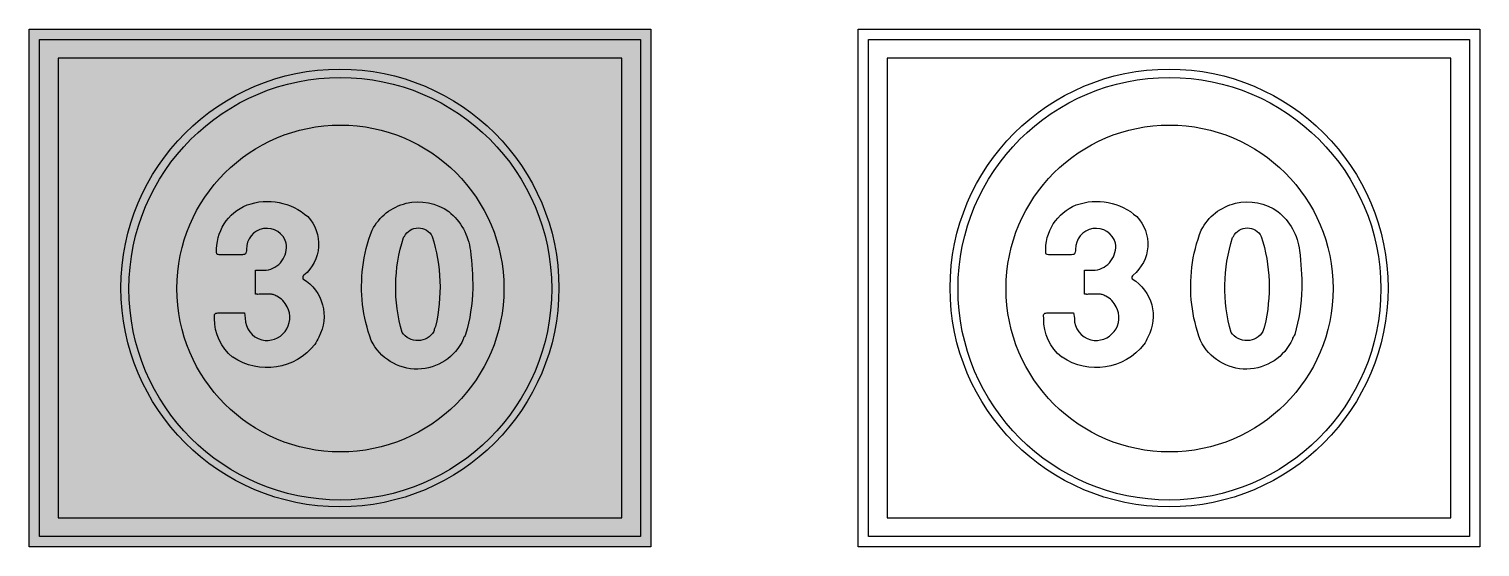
# Model space of a CAD drawing. Extents: x -650 to 750, y 200 to 700.
import ezdxf

# ---------------------------------------------------------------- set-up
doc = ezdxf.new("R2010")
doc.units = 0
doc.header["$MEASUREMENT"] = 0

msp = doc.modelspace()

# ---------------------------------------------------------------- hatches: boundary and pattern name
h = msp.add_hatch(color=5)
h.paths.add_polyline_path([(-650, 200), (-650, 700), (-50, 700), (-50, 200)])
h.paths.add_polyline_path([(-640, 210), (-640, 690), (-60, 690), (-60, 210)], flags=16)
h.paths.add_polyline_path([(-503.486, 672), (-622, 672), (-622, 228), (-497.426, 228), (-456.712, 228), (-78, 228), (-78, 672), (-464.35, 672)], flags=0)
edge = h.paths.add_edge_path(flags=0)
edge.add_arc((-350.01, 450.016), 211.299, 0, 180, ccw=False)
edge.add_arc((-350.01, 450.016), 211.299, -180, 0, ccw=False)
h = msp.add_hatch(color=7)
h.paths.add_polyline_path([(-640, 210), (-640, 690), (-60, 690), (-60, 210)])
h.paths.add_polyline_path([(-503.486, 672), (-622, 672), (-622, 228), (-497.426, 228), (-456.712, 228), (-78, 228), (-78, 672), (-464.35, 672)], flags=16)
edge = h.paths.add_edge_path(flags=0)
edge.add_arc((-350.01, 450.016), 211.299, 0, 180, ccw=False)
edge.add_arc((-350.01, 450.016), 211.299, -180, 0, ccw=False)
edge = h.paths.add_edge_path(flags=0)
edge.add_arc((-349.6345, 449.274), 203.9765, 0, 180, ccw=False)
edge.add_arc((-349.6345, 449.274), 203.9765, -180, 0, ccw=False)
edge = h.paths.add_edge_path(flags=0)
edge.add_arc((-349.5255, 449.521), 157.7755, 0, 180, ccw=False)
edge.add_arc((-349.5255, 449.521), 157.7755, -180, 0, ccw=False)
edge = h.paths.add_edge_path(flags=0)
edge.add_line((-431.617, 466.523), (-431.617, 467.221))
edge.add_line((-431.617, 467.221), (-421.254, 467.221))
edge.add_arc((-424.2961989040392, 489.8304074400128), 22.81316021423259, 277.6633813539696, 368.6411993707776)
edge.add_arc((-420.6068951797443, 488.0043810924468), 19.58276746960301, 15.56180287702861, 182.1403919614364)
edge.add_arc((-447.7219096104315, 486.7207000234125), 7.566094574675988, -16.111910830260115, 4.186126407429299, ccw=False)
edge.add_arc((-445.481559139229, 486.1971945035174), 5.269800388026249, 323.3429846319242, 342.5964767529746, ccw=False)
edge.add_arc((-443.1663031620036, 484.6944085986697), 2.521447045962006, 274.8527669652739, 319.3246628701477, ccw=False)
edge.add_arc((-444.7584075460751, 495.2318788988263), 13.17417305493816, 268.7186815298602, 277.8766826469654, ccw=False)
edge.add_line((-445.0530000000001, 482.061), (-465.154, 482.061))
edge.add_arc((-465.5917472401304, 492.2641462670371), 10.21253232028151, 258.34995024161697, 272.4566635543628, ccw=False)
edge.add_arc((-467.3149780408865, 483.8960814406167), 1.66887927763791, 216.6450910656111, 258.27915779823763, ccw=False)
edge.add_arc((-466.7354103344396, 484.0255365651288), 2.224369318309583, 184.4745387769146, 210.397927039486, ccw=False)
edge.add_line((-468.953, 483.852), (-468.957, 483.961))
edge.add_arc((-422.0129731369037, 486.5686207300109), 47.01639441721039, 111.9689528120926, 183.1793668242675, ccw=False)
edge.add_arc((-419.8463091177952, 475.2893226660375), 58.32911647901405, 48.36047609804922, 109.79729320617511, ccw=False)
edge.add_arc((-409.0723716754595, 492.3269307377613), 38.57631033376995, -50.85744928766911, 43.49977380609562, ccw=False)
edge.add_arc((-383.249879659449, 460.1593405275175), 2.687129412508431, 123.1935558142829, 206.7229680979052)
edge.add_arc((-407.703962687799, 422.7692917514631), 42.37326140406317, -28.574678700109416, 58.636293630276214, ccw=False)
edge.add_arc((-413.3970166686967, 420.7237258837356), 46.61407244087507, 327.2767369343715, 336.9891078285369, ccw=False)
edge.add_arc((-420.430982126472, 432.0956723652839), 58.96163942724054, 236.1205422122082, 321.66595933746987, ccw=False)
edge.add_arc((-449.2514077863128, 389.7449976018507), 7.742284615844187, 236.2303337942007, 238.4803859359462, ccw=False)
edge.add_arc((-423.9640354088863, 419.8599437845414), 47.02761610982688, 179.1117236846647, 231.0070123064353, ccw=False)
edge.add_line((-470.986, 420.589), (-471.0530000000001, 423.361))
edge.add_arc((-466.8842236830276, 423.62560526306), 4.177165537321827, 166.9192265681357, 183.6318700375204, ccw=False)
edge.add_arc((-469.4519343457091, 424.0557346528768), 1.587040162200624, 104.67542744746959, 161.0543779126295, ccw=False)
edge.add_arc((-467.9966982304788, 419.6074159319903), 6.26520934702155, 88.69490180466181, 107.24431898397921, ccw=False)
edge.add_line((-467.854, 425.871), (-467.254, 425.881))
edge.add_line((-467.254, 425.881), (-442.0530000000001, 425.881))
edge.add_line((-442.0530000000001, 425.881), (-441.301, 420.785))
edge.add_arc((-420.6153302550328, 420.1064819281384), 20.69679491060618, 178.121294179615, 256.400052249576)
edge.add_arc((-420.4324192613934, 421.4771586559067), 22.0725225730956, 256.7752000174205, 388.1954462622464)
edge.add_arc((-422.0770500674119, 421.4296410960241), 23.55592945591266, 26.40696279246112, 61.74567756844323)
edge.add_arc((-403.1467817420022, 463.9914662772674), 23.15815022411095, 244.94768150613362, 250.37168510219328, ccw=False)
edge.add_arc((-417.6422281234259, 433.1282889538888), 10.93968027122123, 64.61846536661096, 81.90627574032254)
edge.add_line((-416.102, 443.959), (-416.357, 443.971))
edge.add_line((-416.357, 443.971), (-426.986, 443.971))
edge.add_arc((-421.6530720729224, 329.7074298736422), 114.3879520679363, 92.67217880414101, 93.73825305788749)
edge.add_line((-429.111, 443.852), (-429.254, 443.861))
edge.add_arc((-429.0156458485071, 446.9989247252194), 3.146964296377852, 254.19057805654478, 265.6562017163313, ccw=False)
edge.add_line((-429.873, 443.971), (-431.617, 443.971))
edge.add_line((-431.617, 443.971), (-431.617, 447.461))
edge.add_line((-431.617, 447.461), (-431.617, 466.523))
edge = h.paths.add_edge_path(flags=0)
edge.add_arc((-395.2888264417951, 453.4670777312218), 173.4445603547045, 343.78947746048993, 358.6699036159225, ccw=False)
edge.add_arc((-234.9159582375514, 407.5345394423425), 6.65810127808139, 320.6952687180611, 338.0615138826592, ccw=False)
edge.add_arc((-225.0865880287652, 399.572610835841), 5.991546792049716, 141.3218253484022, 160.8914200299033)
edge.add_arc((-240.8277935017371, 403.7404998377639), 10.31847268599925, 342.8334525039464, 347.6525318648988, ccw=False)
edge.add_arc((-275.6559198119406, 420.6162574075829), 48.92624345867949, 205.7168280589106, 335.9728705817752, ccw=False)
edge.add_arc((-179.0615656102528, 451.5631021853636), 150.0391498354252, 172.945854262125, 200.3501590051904, ccw=False)
edge.add_arc((-189.7754761651524, 454.1157121608237), 139.0981874954783, 158.1344623013467, 173.4473770477914, ccw=False)
edge.add_arc((-274.2389740085665, 483.0063411154566), 50.16668682870418, 54.36095112978961, 152.822379363838, ccw=False)
edge.add_arc((-280.7336996068414, 479.3248341491642), 57.02912116829851, 6.894805922881915, 51.211556302061524, ccw=False)
edge.add_arc((-502.4112199797151, 450.872690125923), 280.5238734120225, -0.29241774291068623, 7.2286878717555965, ccw=False)
edge = h.paths.add_edge_path(flags=0)
edge.add_arc((-285.2554520022987, 423.750312919161), 29.50124707882938, 335.7657733597423, 338.42051185789165, ccw=False)
edge.add_arc((-239.6674243999304, 404.3712483717596), 20.05087021536529, 158.7421706142671, 169.4134685209861)
edge.add_arc((-275.0415299599417, 417.4740143962346), 18.27827483824413, 214.5726251784769, 328.98168810017194, ccw=False)
edge.add_arc((-137.7174450901996, 450.5966950986283), 158.4607001299768, 162.3478112074228, 195.9311791707827, ccw=False)
edge.add_arc((-270.9630659929207, 486.4262854856494), 21.55394345353102, 141.6524531760854, 145.4566810150338, ccw=False)
edge.add_arc((-274.4060297106493, 492.88694791001), 15.13189298222524, 27.4271202648971, 152.8200275901541, ccw=False)
edge.add_arc((-418.2602048071628, 450.6182856957233), 164.8122769625168, -13.229731632587686, 17.38292193474689, ccw=False)
h = msp.add_hatch(color=1)
edge = h.paths.add_edge_path()
edge.add_arc((-349.6345, 449.274), 203.9765, 0, 180, ccw=False)
edge.add_arc((-349.6345, 449.274), 203.9765, -180, 0, ccw=False)
edge = h.paths.add_edge_path(flags=16)
edge.add_arc((-349.5255, 449.521), 157.7755, 0, 180, ccw=False)
edge.add_arc((-349.5255, 449.521), 157.7755, -180, 0, ccw=False)
at = {"true_color": 0x000000}
h = msp.add_hatch(color=18, dxfattribs=at)
edge = h.paths.add_edge_path()
edge.add_line((-431.617, 466.523), (-431.617, 467.221))
edge.add_line((-431.617, 467.221), (-421.254, 467.221))
edge.add_arc((-424.2961989040392, 489.8304074400128), 22.81316021423259, 277.6633813539696, 368.6411993707776)
edge.add_arc((-420.6068951797443, 488.0043810924468), 19.58276746960301, 15.56180287702861, 182.1403919614364)
edge.add_arc((-447.7219096104315, 486.7207000234125), 7.566094574675988, -16.111910830260115, 4.186126407429299, ccw=False)
edge.add_arc((-445.481559139229, 486.1971945035174), 5.269800388026249, 323.3429846319242, 342.5964767529746, ccw=False)
edge.add_arc((-443.1663031620036, 484.6944085986697), 2.521447045962006, 274.8527669652739, 319.3246628701477, ccw=False)
edge.add_arc((-444.7584075460751, 495.2318788988263), 13.17417305493816, 268.7186815298602, 277.8766826469654, ccw=False)
edge.add_line((-445.0530000000001, 482.061), (-465.154, 482.061))
edge.add_arc((-465.5917472401304, 492.2641462670371), 10.21253232028151, 258.34995024161697, 272.4566635543628, ccw=False)
edge.add_arc((-467.3149780408865, 483.8960814406167), 1.66887927763791, 216.6450910656111, 258.27915779823763, ccw=False)
edge.add_arc((-466.7354103344396, 484.0255365651288), 2.224369318309583, 184.4745387769146, 210.397927039486, ccw=False)
edge.add_line((-468.953, 483.852), (-468.957, 483.961))
edge.add_arc((-422.0129731369037, 486.5686207300109), 47.01639441721039, 111.9689528120926, 183.1793668242675, ccw=False)
edge.add_arc((-419.8463091177952, 475.2893226660375), 58.32911647901405, 48.36047609804922, 109.79729320617511, ccw=False)
edge.add_arc((-409.0723716754595, 492.3269307377613), 38.57631033376995, -50.85744928766911, 43.49977380609562, ccw=False)
edge.add_arc((-383.249879659449, 460.1593405275175), 2.687129412508431, 123.1935558142829, 206.7229680979052)
edge.add_arc((-407.703962687799, 422.7692917514631), 42.37326140406317, -28.574678700109416, 58.636293630276214, ccw=False)
edge.add_arc((-413.3970166686967, 420.7237258837356), 46.61407244087507, 327.2767369343715, 336.9891078285369, ccw=False)
edge.add_arc((-420.430982126472, 432.0956723652839), 58.96163942724054, 236.1205422122082, 321.66595933746987, ccw=False)
edge.add_arc((-449.2514077863128, 389.7449976018507), 7.742284615844187, 236.2303337942007, 238.4803859359462, ccw=False)
edge.add_arc((-423.9640354088863, 419.8599437845414), 47.02761610982688, 179.1117236846647, 231.0070123064353, ccw=False)
edge.add_line((-470.986, 420.589), (-471.0530000000001, 423.361))
edge.add_arc((-466.8842236830276, 423.62560526306), 4.177165537321827, 166.9192265681357, 183.6318700375204, ccw=False)
edge.add_arc((-469.4519343457091, 424.0557346528768), 1.587040162200624, 104.67542744746959, 161.0543779126295, ccw=False)
edge.add_arc((-467.9966982304788, 419.6074159319903), 6.26520934702155, 88.69490180466181, 107.24431898397921, ccw=False)
edge.add_line((-467.854, 425.871), (-467.254, 425.881))
edge.add_line((-467.254, 425.881), (-442.0530000000001, 425.881))
edge.add_line((-442.0530000000001, 425.881), (-441.301, 420.785))
edge.add_arc((-420.6153302550328, 420.1064819281384), 20.69679491060618, 178.121294179615, 256.400052249576)
edge.add_arc((-420.4324192613934, 421.4771586559067), 22.0725225730956, 256.7752000174205, 388.1954462622464)
edge.add_arc((-422.0770500674119, 421.4296410960241), 23.55592945591266, 26.40696279246112, 61.74567756844323)
edge.add_arc((-403.1467817420022, 463.9914662772674), 23.15815022411095, 244.94768150613362, 250.37168510219328, ccw=False)
edge.add_arc((-417.6422281234259, 433.1282889538888), 10.93968027122123, 64.61846536661096, 81.90627574032254)
edge.add_line((-416.102, 443.959), (-416.357, 443.971))
edge.add_line((-416.357, 443.971), (-426.986, 443.971))
edge.add_arc((-421.6530720729224, 329.7074298736422), 114.3879520679363, 92.67217880414101, 93.73825305788749)
edge.add_line((-429.111, 443.852), (-429.254, 443.861))
edge.add_arc((-429.0156458485071, 446.9989247252194), 3.146964296377852, 254.19057805654478, 265.6562017163313, ccw=False)
edge.add_line((-429.873, 443.971), (-431.617, 443.971))
edge.add_line((-431.617, 443.971), (-431.617, 447.461))
edge.add_line((-431.617, 447.461), (-431.617, 466.523))
edge = h.paths.add_edge_path()
edge.add_arc((-395.2888264417951, 453.4670777312218), 173.4445603547045, 343.78947746048993, 358.6699036159225, ccw=False)
edge.add_arc((-234.9159582375514, 407.5345394423425), 6.65810127808139, 320.6952687180611, 338.0615138826592, ccw=False)
edge.add_arc((-225.0865880287652, 399.572610835841), 5.991546792049716, 141.3218253484022, 160.8914200299033)
edge.add_arc((-240.8277935017371, 403.7404998377639), 10.31847268599925, 342.8334525039464, 347.6525318648988, ccw=False)
edge.add_arc((-275.6559198119406, 420.6162574075829), 48.92624345867949, 205.7168280589106, 335.9728705817752, ccw=False)
edge.add_arc((-179.0615656102528, 451.5631021853636), 150.0391498354252, 172.945854262125, 200.3501590051904, ccw=False)
edge.add_arc((-189.7754761651524, 454.1157121608237), 139.0981874954783, 158.1344623013467, 173.4473770477914, ccw=False)
edge.add_arc((-274.2389740085665, 483.0063411154566), 50.16668682870418, 54.36095112978961, 152.822379363838, ccw=False)
edge.add_arc((-280.7336996068414, 479.3248341491642), 57.02912116829851, 6.894805922881915, 51.211556302061524, ccw=False)
edge.add_arc((-502.4112199797151, 450.872690125923), 280.5238734120225, -0.29241774291068623, 7.2286878717555965, ccw=False)
edge = h.paths.add_edge_path(flags=16)
edge.add_arc((-285.2554520022987, 423.750312919161), 29.50124707882938, 335.7657733597423, 338.42051185789165, ccw=False)
edge.add_arc((-239.6674243999304, 404.3712483717596), 20.05087021536529, 158.7421706142671, 169.4134685209861)
edge.add_arc((-275.0415299599417, 417.4740143962346), 18.27827483824413, 214.5726251784769, 328.98168810017194, ccw=False)
edge.add_arc((-137.7174450901996, 450.5966950986283), 158.4607001299768, 162.3478112074228, 195.9311791707827, ccw=False)
edge.add_arc((-270.9630659929207, 486.4262854856494), 21.55394345353102, 141.6524531760854, 145.4566810150338, ccw=False)
edge.add_arc((-274.4060297106493, 492.88694791001), 15.13189298222524, 27.4271202648971, 152.8200275901541, ccw=False)
edge.add_arc((-418.2602048071628, 450.6182856957233), 164.8122769625168, -13.229731632587686, 17.38292193474689, ccw=False)

# ---------------------------------------------------------------- linework, layer by layer
at = {"color": 5}
msp.add_lwpolyline([(-650, 200), (-650, 700), (-50, 700), (-50, 200)], close=True, dxfattribs=at)
for points in [[(150, 200), (150, 700), (750, 700), (750, 200)], [(-640, 210), (-640, 690), (-60, 690), (-60, 210)], [(160, 210), (160, 690), (740, 690), (740, 210)], [(-503.486, 672), (-622, 672), (-622, 228), (-497.426, 228), (-456.712, 228), (-78, 228), (-78, 672), (-464.35, 672)], [(296.514, 672), (178, 672), (178, 228), (302.574, 228), (343.288, 228), (722, 228), (722, 672), (335.65, 672)]]:
    msp.add_lwpolyline(points, close=True)
for points in [[(-561.309, 450.016, -1), (-138.711, 450.016, -1)], [(238.691, 450.016, -1), (661.289, 450.016, -1)], [(-553.611, 449.274, -1), (-145.658, 449.274, -1)], [(246.389, 449.274, -1), (654.342, 449.274, -1)], [(-507.301, 449.521, -1), (-191.75, 449.521, -1)], [(292.699, 449.521, -1), (608.25, 449.521, -1)], [(-431.617, 466.523), (-431.617, 467.221), (-421.254, 467.221, 0.419221), (-401.742, 493.258, 0.889236), (-440.176, 487.273, -0.0887992), (-440.453, 484.621, -0.0842074), (-441.254, 483.051, -0.196518), (-442.953, 482.182, -0.0399806), (-445.0530000000001, 482.061), (-465.154, 482.061, -0.06163), (-467.654, 482.2619999999999, -0.183688), (-468.654, 482.9, -0.113597), (-468.953, 483.852), (-468.957, 483.961, -0.321115), (-439.602, 530.1709999999999, -0.27468), (-381.09, 518.881, -0.436667), (-384.721, 462.408, 0.38151), (-385.65, 458.951, -0.400027), (-370.492, 402.502, -0.0424036), (-374.181, 395.525, -0.391621), (-453.299, 383.145, -0.00981802), (-453.555, 383.309, -0.230387), (-470.986, 420.589), (-471.0530000000001, 423.361, -0.0730522), (-470.953, 424.571, -0.251085), (-469.854, 425.591, -0.0811143), (-467.854, 425.871), (-467.254, 425.881), (-442.0530000000001, 425.881), (-441.301, 420.785, 0.355488), (-425.482, 399.99, 0.645817), (-400.979, 431.906, 0.155428), (-410.926, 442.179, -0.0236711), (-412.953, 443.0119999999999, 0.0755757), (-416.102, 443.959), (-416.357, 443.971), (-426.986, 443.971, 0.00465166), (-429.111, 443.852), (-429.254, 443.861, -0.05007), (-429.873, 443.971), (-431.617, 443.971), (-431.617, 447.461)], [(-221.891, 449.441, -0.06501950000000001), (-228.74, 405.047, -0.0759199), (-229.764, 403.317, 0.0855966), (-230.748, 401.534, -0.0210303), (-230.9690000000001, 400.695, -0.638642), (-319.736, 399.386, -0.120147), (-327.965, 469.989, -0.0669148), (-318.867, 505.92, -0.45816), (-245.008, 523.7769999999999, -0.195815), (-224.117, 486.171, -0.0328288)], [(368.383, 466.523), (368.383, 467.221), (378.746, 467.221, 0.419221), (398.258, 493.258, 0.889236), (359.824, 487.273, -0.0887992), (359.547, 484.621, -0.0842074), (358.746, 483.051, -0.196518), (357.047, 482.182, -0.0399806), (354.9469999999999, 482.061), (334.846, 482.061, -0.06163), (332.346, 482.2619999999999, -0.183688), (331.346, 482.9, -0.113597), (331.047, 483.852), (331.043, 483.961, -0.321115), (360.398, 530.1709999999999, -0.27468), (418.91, 518.881, -0.436667), (415.279, 462.408, 0.38151), (414.35, 458.951, -0.400027), (429.508, 402.502, -0.0424036), (425.819, 395.525, -0.391621), (346.701, 383.145, -0.00981802), (346.445, 383.309, -0.230387), (329.014, 420.589), (328.9469999999999, 423.361, -0.0730522), (329.047, 424.571, -0.251085), (330.146, 425.591, -0.0811143), (332.146, 425.871), (332.746, 425.881), (357.9469999999999, 425.881), (358.699, 420.785, 0.355488), (374.518, 399.99, 0.645817), (399.021, 431.906, 0.155428), (389.074, 442.179, -0.0236711), (387.047, 443.0119999999999, 0.0755757), (383.898, 443.959), (383.643, 443.971), (373.014, 443.971, 0.00465166), (370.889, 443.852), (370.746, 443.861, -0.05007), (370.127, 443.971), (368.383, 443.971), (368.383, 447.461)], [(578.109, 449.441, -0.06501950000000001), (571.26, 405.047, -0.0759199), (570.236, 403.317, 0.0855966), (569.252, 401.534, -0.0210303), (569.031, 400.695, -0.638642), (480.264, 399.386, -0.120147), (472.035, 469.989, -0.0669148), (481.133, 505.92, -0.45816), (554.992, 523.7769999999999, -0.195815), (575.883, 486.171, -0.0328288)], [(-257.822, 412.9, -0.011584), (-258.354, 411.641, 0.046596), (-259.377, 408.055, -0.545269), (-290.092, 407.102, -0.147593), (-288.717, 498.648, -0.0166006), (-287.867, 499.799, -0.609163), (-260.975, 499.857, -0.134373)], [(542.178, 412.9, -0.011584), (541.646, 411.641, 0.046596), (540.623, 408.055, -0.545269), (509.908, 407.102, -0.147593), (511.283, 498.648, -0.0166006), (512.133, 499.799, -0.609163), (539.025, 499.857, -0.134373)]]:
    msp.add_lwpolyline(points, format="xyb", close=True)

doc.saveas('drawing.dxf')
